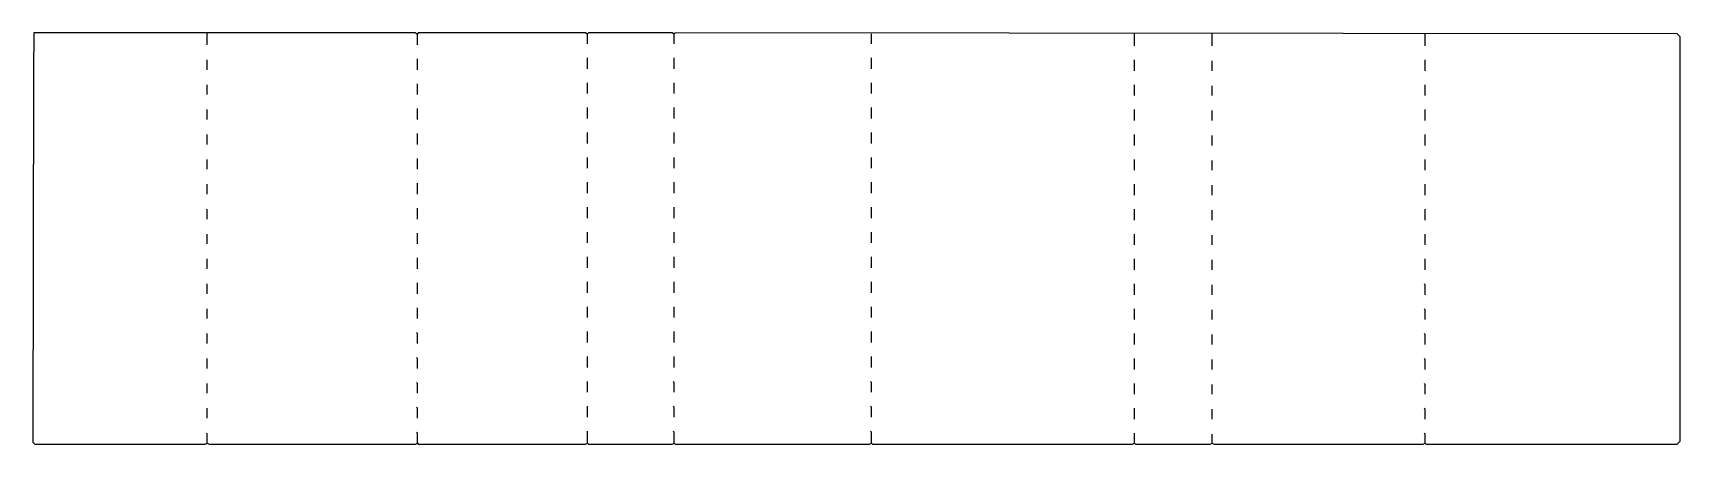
# Model space of a CAD drawing. Extents: x 85 to 1739, y 23 to 436.
import ezdxf

# ---------------------------------------------------------------- set-up
doc = ezdxf.new("R2010")
doc.units = 0
doc.layers.get('0').update_dxf_attribs({"linetype": 'CONTINUOUS'})

msp = doc.modelspace()

# ---------------------------------------------------------------- linework, layer by layer
at = {"color": 250, "linetype": 'CONTINUOUS'}
for points in [[(1483, 24), (1484, 23), (1736, 23), (1738, 25), (1739, 26), (1739, 432), (1736, 435), (730, 436), (729, 435), (728.1, 435.2), (727, 436), (643, 436), (642, 435), (641.1, 435.2), (640, 436), (472, 436), (471, 435), (470.1, 435.2), (469, 436), (86, 436), (85.5, 397), (85, 25), (87, 23), (258, 23), (260, 24), (262, 23), (469, 23), (471, 24), (472, 23), (640, 23), (642, 24), (643, 23), (727, 23), (729, 24), (730, 23), (925, 23), (927, 24), (928, 23), (1189, 23), (1191, 24), (1192, 23), (1267, 23), (1269, 24), (1271, 23), (1481, 23), (1483, 24), (1483, 33), (1482, 34)], [(260, 424), (260, 436)], [(642, 425), (642, 435)], [(1191, 423), (1191, 435)], [(1269, 423), (1269, 435)], [(260, 399), (260, 409)], [(642, 400), (642, 411)], [(1191, 398), (1191, 409)], [(1269, 398), (1269, 408)], [(260, 374), (260, 384)], [(642, 375), (642, 386)], [(1191, 373), (1191, 384)], [(1269, 373), (1269, 383)], [(260, 349), (260, 359)], [(642, 350), (642, 361)], [(1191, 348), (1191, 359)], [(1269, 348), (1269, 358)], [(260, 324), (260, 334)], [(642, 325), (642, 336)], [(1191, 323), (1191, 334)], [(1269, 323), (1269, 333)], [(260, 299), (260, 309)], [(642, 300), (642, 311)], [(1191, 298), (1191, 309)], [(1269, 298), (1269, 308)], [(260, 274), (260, 284)], [(642, 275), (642, 286)], [(1191, 273), (1191, 284)], [(1269, 273), (1269, 283)], [(260, 249), (260, 259)], [(642, 250), (642, 261)], [(1191, 248), (1191, 259)], [(1269, 248), (1269, 258)], [(260, 224), (260, 234)], [(642, 225), (642, 236)], [(1191, 223), (1191, 234)], [(1269, 223), (1269, 233)], [(260, 199), (260, 209)], [(642, 200), (642, 211)], [(1191, 198), (1191, 209)], [(1269, 198), (1269, 208)], [(260, 174), (260, 184)], [(642, 175), (642, 186)], [(1191, 173), (1191, 184)], [(1269, 173), (1269, 183)], [(260, 149), (260, 159)], [(642, 150), (642, 161)], [(1191, 148), (1191, 159)], [(1269, 148), (1269, 158)], [(260, 124), (260, 134)], [(642, 125), (642, 136)], [(1191, 123), (1191, 134)], [(1269, 123), (1269, 133)], [(260, 99), (260, 109)], [(642, 100), (642, 111)], [(1191, 98), (1191, 109)], [(1269, 98), (1269, 108)], [(260, 74), (260, 84)], [(642, 75), (642, 86)], [(1191, 73), (1191, 84)], [(1269, 73), (1269, 83)], [(260, 49), (260, 59)], [(642, 50), (642, 61)], [(1191, 48), (1191, 59)], [(1269, 48), (1269, 58)], [(260, 24), (260, 34)], [(642, 24), (642, 36)], [(1191, 24), (1191, 34)], [(1269, 24), (1269, 33)]]:
    msp.add_lwpolyline(points, dxfattribs=at)
at = {"color": 251, "linetype": 'CONTINUOUS'}
for points in [[(471, 424), (471, 435)], [(729, 425), (729, 435)], [(927, 425), (927, 435)], [(1483, 423), (1483, 435)], [(471, 399), (471, 410)], [(729, 400), (729, 411)], [(927, 400), (927, 411)], [(1483, 398), (1483, 409)], [(471, 374), (471, 385)], [(729, 375), (729, 386)], [(927, 375), (927, 386)], [(1483, 373), (1483, 384)], [(471, 349), (471, 360)], [(729, 350), (729, 361)], [(927, 350), (927, 361)], [(1483, 348), (1483, 359)], [(471, 324), (471, 335)], [(729, 325), (729, 336)], [(927, 325), (927, 336)], [(1483, 323), (1483, 334)], [(471, 299), (471, 310)], [(729, 300), (729, 311)], [(927, 300), (927, 311)], [(1483, 298), (1483, 309)], [(471, 274), (471, 285)], [(729, 275), (729, 286)], [(927, 275), (927, 286)], [(1483, 273), (1483, 284)], [(471, 249), (471, 260)], [(729, 250), (729, 261)], [(927, 250), (927, 261)], [(1483, 248), (1483, 259)], [(471, 224), (471, 235)], [(729, 225), (729, 236)], [(927, 225), (927, 236)], [(1483, 223), (1483, 234)], [(471, 199), (471, 210)], [(729, 200), (729, 211)], [(927, 200), (927, 211)], [(1483, 198), (1483, 209)], [(471, 174), (471, 185)], [(729, 175), (729, 186)], [(927, 175), (927, 186)], [(1483, 173), (1483, 183), (1482, 184)], [(471, 149), (471, 160)], [(729, 150), (729, 161)], [(927, 150), (927, 161)], [(1483, 148), (1483, 158), (1482, 159)], [(471, 124), (471, 134), (470, 135)], [(729, 125), (729, 136)], [(927, 125), (927, 136)], [(1483, 123), (1483, 133), (1482, 134)], [(471, 99), (471, 109), (470, 110)], [(729, 100), (729, 111)], [(927, 100), (927, 111)], [(1483, 98), (1483, 108), (1482, 109)], [(471, 74), (471, 84), (470, 85)], [(729, 75), (729, 85), (728, 86)], [(927, 75), (927, 85), (926, 86)], [(1483, 73), (1483, 83), (1482, 84)], [(471, 49), (471, 59), (470, 60)], [(729, 50), (729, 60), (728, 61)], [(927, 50), (927, 60), (926, 61)], [(1483, 48), (1483, 58), (1482, 59)], [(471, 24), (471, 34), (470, 35)], [(729, 24), (729, 35), (728, 36)], [(927, 24), (927, 35), (926, 36)]]:
    msp.add_lwpolyline(points, dxfattribs=at)

doc.saveas('drawing.dxf')
